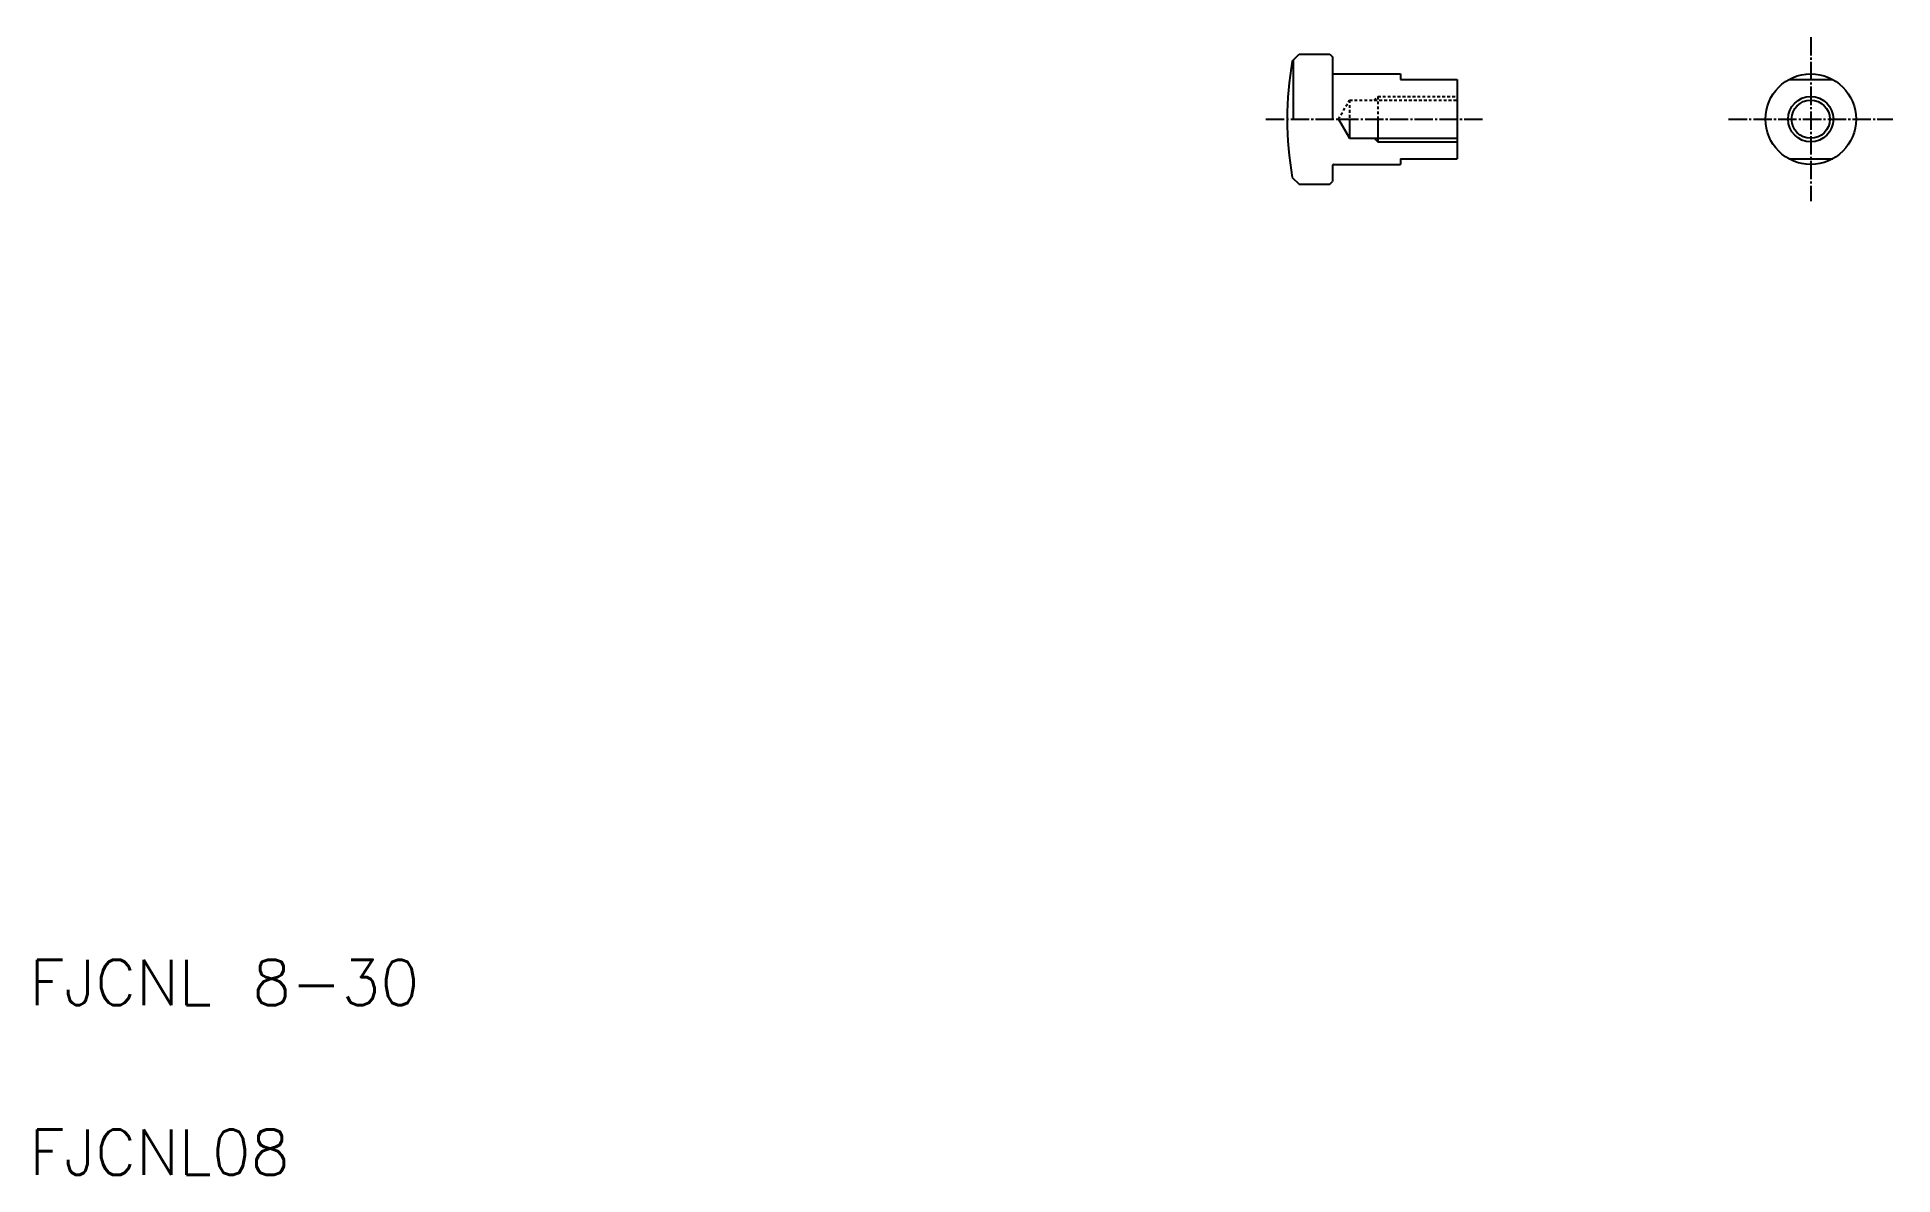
# Model space of a CAD drawing. Extents: x 21 to 349, y 20 to 221.
import ezdxf

# ---------------------------------------------------------------- set-up
doc = ezdxf.new("R2010")
doc.units = 0
doc.header["$LTSCALE"] = 0.25
doc.linetypes.add('CENTER', pattern=[17.5, 13, -1.5, 1.5, -1.5])
doc.linetypes.add('DASHED', pattern=[3.5, 2, -1.5])
doc.layers.get('0').update_dxf_attribs({"linetype": 'CONTINUOUS'})
doc.layers.add('CENTER', color=1, linetype='CENTER')
doc.styles.get("Standard").update_dxf_attribs({"font": 'txt.shx'})

msp = doc.modelspace()

# ---------------------------------------------------------------- linework, layer by layer
for p, q in [((242.97995, 216.773727), (244.206223, 218)), ((243.206223, 206.5), (243.206223, 217)), ((244.206223, 218), (249.593826, 218)), ((245.553124, 218), (245.553124, 218.0001)), ((246.900024, 218), (246.900124, 218)), ((249.593826, 218), (250.093826, 217.5)), ((250.093826, 217.5), (250.093826, 206.5)), ((250.293827, 214.5), (262.093826, 214.5)), ((262.093826, 214.5), (262.093826, 213.5)), ((262.093826, 213.5), (272.093826, 213.5)), ((272.093826, 213.5), (272.093826, 199.5)), ((330.657808, 213.5), (338.403772, 213.5)), ((251.145269, 206.5), (253.093826, 203.124999)), ((253.093826, 206.5), (253.093826, 203.125)), ((258.093826, 206.5), (258.093826, 202.5)), ((253.093826, 203.125), (272.093826, 203.125)), ((250.093826, 198.3), (250.093826, 195.5)), ((250.293827, 198.5), (262.093826, 198.5)), ((262.093826, 199.5), (272.093826, 199.5)), ((262.093826, 199.5), (262.093826, 198.5)), ((330.657808, 199.5), (338.403772, 199.5)), ((242.97995, 196.226273), (244.206223, 195)), ((244.206223, 195), (249.593826, 195)), ((249.593826, 195), (250.093826, 195.5))]:
    msp.add_line(p, q)
at = {"color": 3, "linetype": 'DASHED'}
for p, q in [((251.145269, 206.5), (253.093826, 209.875001)), ((253.093826, 209.875), (272.093826, 209.875)), ((253.093826, 209.875), (253.093826, 206.5)), ((257.468826, 209.875), (258.093828, 210.500001)), ((258.093826, 210.5), (272.093826, 210.5)), ((258.093826, 210.5), (258.093826, 206.5))]:
    msp.add_line(p, q, dxfattribs=at)
at = {"color": 3}
for p, q in [((257.468826, 203.125), (258.093828, 202.499999)), ((258.093826, 202.5), (272.093826, 202.5))]:
    msp.add_line(p, q, dxfattribs=at)
for radius in [8, 3.375]:
    msp.add_circle((334.530794, 206.5), radius)
msp.add_circle((334.530794, 206.5), 4, dxfattribs=at)
for centre, radius, start, end in [((302.093831, 206.5), 60.000001, 170.14072, 189.85927), ((250.293827, 214.7), 0.2, 179.99999, 270), ((250.293827, 198.3), 0.2, 90.000003, 180.00001)]:
    msp.add_arc(centre, radius, start, end)
at = {"layer": 'CENTER', "color": 1, "linetype": 'CENTER'}
for p, q in [((334.530794, 221), (334.530794, 192)), ((238.331598, 206.5), (276.726425, 206.5)), ((320.03079, 206.5), (349.030794, 206.5))]:
    msp.add_line(p, q, dxfattribs=at)

# ---------------------------------------------------------------- texts
for s, p in [('FJCNL 8-30', (20, 50)), ('FJCNL08', (20, 20))]:
    msp.add_text(s, height=8).set_placement(p)

doc.saveas('drawing.dxf')
